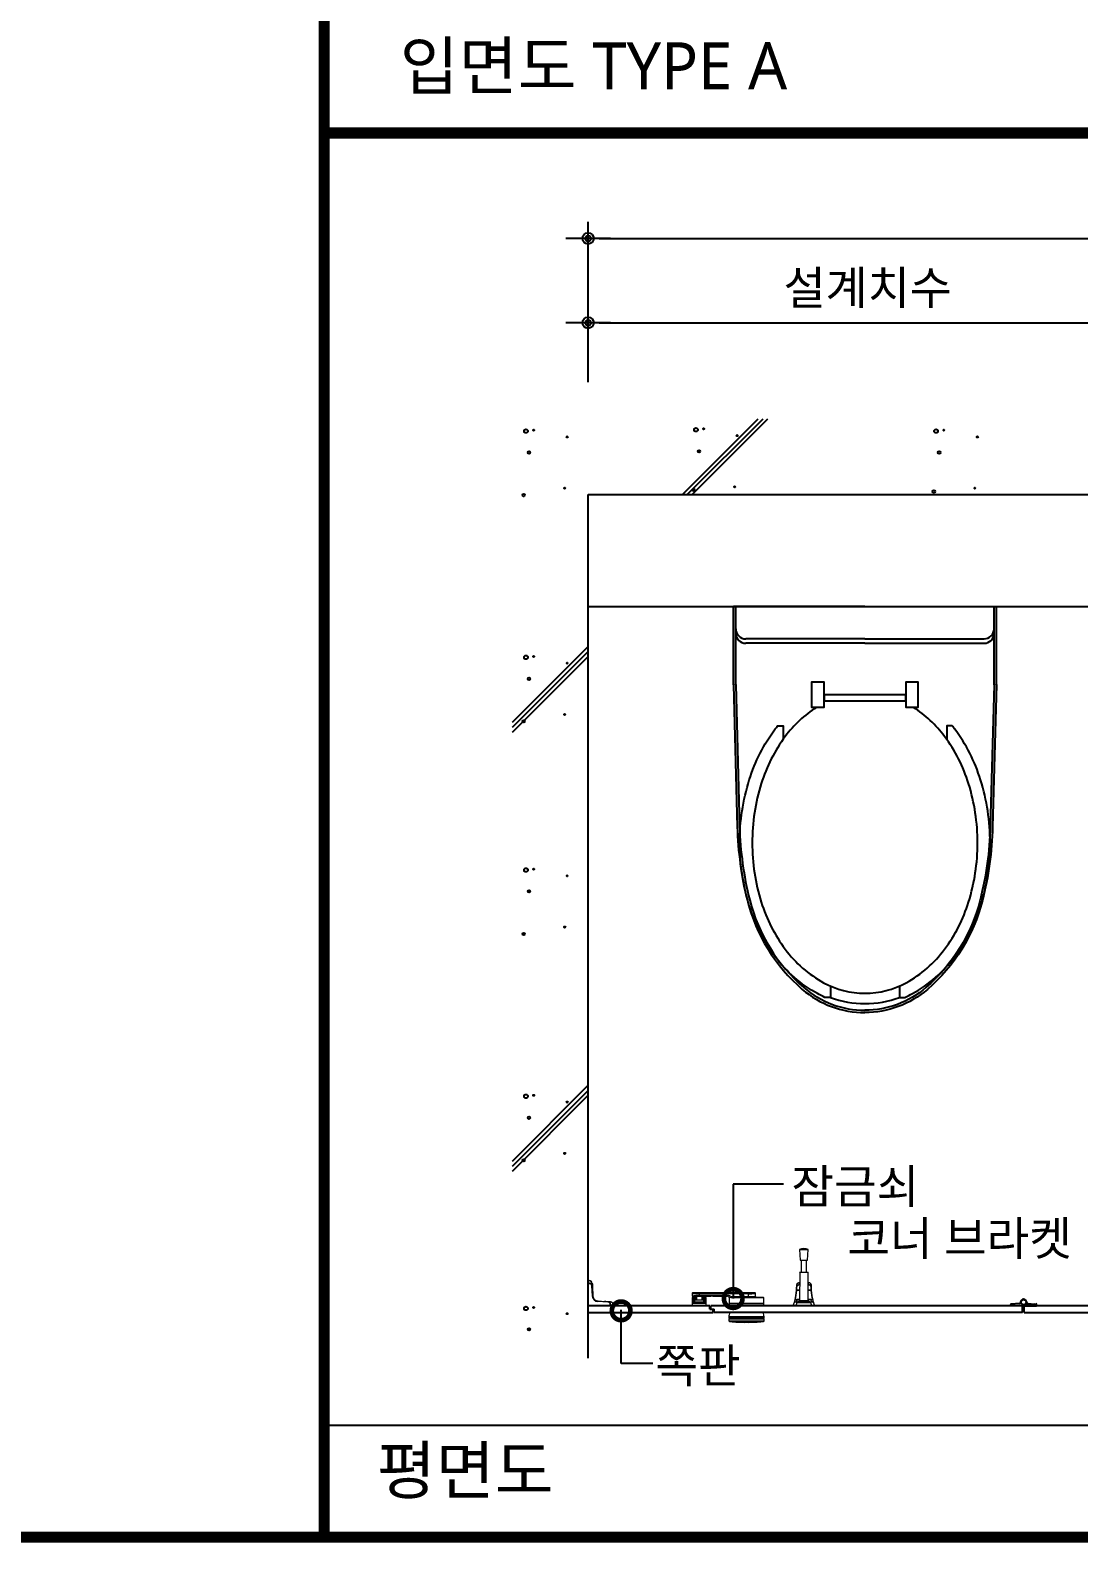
# Model space of a CAD drawing. Extents: x -256 to 8104, y -176 to 5714.
# Drawn here: x 2221 to 3159, y 2764 to 4116 of the extents above; entities that cross this region are included whole.
import ezdxf
from ezdxf.enums import TextEntityAlignment as Align

# ---------------------------------------------------------------- set-up
doc = ezdxf.new("R2010")
doc.units = 0
doc.header["$LTSCALE"] = 30
doc.layers.get('0').update_dxf_attribs({"linetype": 'CONTINUOUS'})
doc.layers.get('DEFPOINTS').update_dxf_attribs({"linetype": 'CONTINUOUS'})
for name, color, linetype in [('0_toilet', 6, 'CONTINUOUS'), ('DIM', 7, 'CONTINUOUS'), ('HAT', 8, 'CONTINUOUS'), ('TIT', 3, 'CONTINUOUS'), ('경첩', 4, 'CONTINUOUS'), ('문자', 3, 'CONTINUOUS'), ('부자재', 4, 'CONTINUOUS'), ('옷걸이', 4, 'CONTINUOUS'), ('잠금쇠(회전형)', 4, 'CONTINUOUS'), ('치수', 1, 'CONTINUOUS'), ('해치', 8, 'CONTINUOUS')]:
    doc.layers.add(name, color=color, linetype=linetype)
doc.styles.add('돋움', font='malgun.ttf')
doc.dimstyles.new('10', dxfattribs={"dimscale": 10, "dimtxt": 3, "dimasz": 1, "dimexe": 1.5, "dimexo": 2, "dimgap": 1, "dimtad": 1, "dimdec": 0, "dimlunit": 6, "dimtxsty": '돋움', "dimblk": 'DIMDOT', "dimcen": -1, "dimdle": 1.5, "dimclrt": 3, "dimazin": 3, "dimtfac": 1, "dimtdec": 0, "dimtix": 1, "dimtmove": 2, "dimatfit": 3, "dimldrblk": 'DIMDOT', "dimarcsym": 0})

# ---------------------------------------------------------------- blocks, each defined once
blk = doc.blocks.new('_DOTSMALL')
at = {"color": 0, "linetype": 'ByBlock', "const_width": 0.5}
blk.add_lwpolyline([(-0.0625, 0, 1), (0.0625, 0, 1)], format="xyb", close=True, dxfattribs=at)
blk = doc.blocks.new('A$C63EC304E')
at = {"layer": '치수', "color": 1, "xscale": 2.5, "yscale": 2.5, "zscale": 2.5, "rotation": 234.3098741996962}
blk.add_blockref('_DOTSMALL', (0.31, 0.31), dxfattribs=at)
blk = doc.blocks.new('A$C2BC9653E')
at = {"layer": '치수', "xscale": 0.3333333333333333, "yscale": 0.3333333333333333, "zscale": 0.3333333333333333}
blk.add_blockref('A$C63EC304E', (0, 0), dxfattribs=at)
blk = doc.blocks.new('A$C7FC71301')
at = {"layer": '치수', "rotation": 180}
blk.add_blockref('A$C2BC9653E', (0.208, 0.208), dxfattribs=at)
blk = doc.blocks.new('A$C4A20372B')
at = {"layer": '치수'}
blk.add_blockref('A$C7FC71301', (0, 0), dxfattribs=at)
blk = doc.blocks.new('A$C566469F5')
at = {"layer": '치수'}
blk.add_blockref('A$C4A20372B', (0, 0), dxfattribs=at)
blk = doc.blocks.new('A$C7E317CD4')
at = {"layer": '해치', "xscale": 2, "yscale": 2, "zscale": 2}
blk.add_blockref('A$C566469F5', (0, 0), dxfattribs=at)
blk = doc.blocks.new('A$C601D7F27')
at = {"layer": '치수'}
blk.add_blockref('A$C7E317CD4', (0, 0), dxfattribs=at)
blk = doc.blocks.new('A$C38802C08')
at = {"layer": '치수'}
blk.add_blockref('A$C601D7F27', (0, 0), dxfattribs=at)
blk = doc.blocks.new('DIMDOT')
at = {"linetype": 'Continuous'}
blk.add_line((-2, 0), (2, 0), dxfattribs=at)
for radius in [0.5, 0.25]:
    blk.add_circle((0, 0), radius, dxfattribs=at)
blk = doc.blocks.new('*D455')
at = {"layer": 'DEFPOINTS', "color": 0}
for p in [(172408.8, 4057.1), (170908.8, 3908.6), (172408.8, 3908.6)]:
    blk.add_point(p, dxfattribs=at)
at = {"layer": 'DIM', "color": 0, "lineweight": -2, "ltscale": 10}
for p, q in [((170908.8, 3928.6), (170908.8, 4072.1)), ((172408.8, 3928.6), (172408.8, 4072.1)), ((170918.8, 4057.1), (172398.8, 4057.1))]:
    blk.add_line(p, q, dxfattribs=at)
at = {"layer": 'DIM', "color": 0, "lineweight": -2, "xscale": 10, "yscale": 10, "zscale": 10, "rotation": 180}
blk.add_blockref('DIMDOT', (170908.8, 4057.1), dxfattribs=at)
at = {"layer": 'DIM', "color": 0, "lineweight": -2, "xscale": 10, "yscale": 10, "zscale": 10}
blk.add_blockref('DIMDOT', (172408.8, 4057.1), dxfattribs=at)
at = {"layer": 'DIM', "color": 3, "insert": (171658.8, 4086.7), "char_height": 30, "attachment_point": 5, "style": '돋움'}
blk.add_mtext('설계치수', dxfattribs=at)
blk = doc.blocks.new('*D457')
at = {"layer": 'DEFPOINTS', "color": 0}
for p in [(171408.8, 3981.7), (170908.8, 3908.6), (171408.8, 3908.6)]:
    blk.add_point(p, dxfattribs=at)
at = {"layer": 'DIM', "color": 0, "lineweight": -2, "ltscale": 10}
for p, q in [((170908.8, 3928.6), (170908.8, 3996.7)), ((171408.8, 3928.6), (171408.8, 3996.7)), ((170918.8, 3981.7), (171398.8, 3981.7))]:
    blk.add_line(p, q, dxfattribs=at)
at = {"layer": 'DIM', "color": 0, "lineweight": -2, "xscale": 10, "yscale": 10, "zscale": 10, "rotation": 180}
blk.add_blockref('DIMDOT', (170908.8, 3981.7), dxfattribs=at)
at = {"layer": 'DIM', "color": 0, "lineweight": -2, "xscale": 10, "yscale": 10, "zscale": 10}
blk.add_blockref('DIMDOT', (171408.8, 3981.7), dxfattribs=at)
at = {"layer": 'DIM', "color": 3, "insert": (171158.8, 4011.4), "char_height": 30, "attachment_point": 5, "style": '돋움'}
blk.add_mtext('설계치수', dxfattribs=at)
blk = doc.blocks.new('A$C10E41893')
at = {"layer": '부자재'}
for p, q in [((6.5, 0), (6.5, 196)), ((123.3, 196), (6.5, 196)), ((123.3, 192.5), (6.5, 192.5)), ((54.8, 0), (54.8, 177.5)), ((61.4, 0), (61.4, 177.5)), ((6.5, 0), (6.5, -196)), ((54.8, 0), (54.8, -177.5)), ((61.4, 0), (61.4, -177.5)), ((123.3, -192.5), (6.5, -192.5)), ((123.3, -196), (6.5, -196))]:
    blk.add_line(p, q, dxfattribs=at)
for points in [[(122.7, 196, -0.012538), (123.3, 196), (334.6, 190.3, -0.055395), (444.7, 175.1, -0.154276), (576.9, 93.3, -0.179504), (611.5, 0, -0.179504)], [(122.8, 192.5, -0.012538), (123.2, 192.5), (334.5, 186.8, -0.055395), (443.8, 171.7, -0.154276), (574.3, 91, -0.179504), (608, 0, -0.179504)], [(572, 51.4), (588.8, 51.4), (588.8, 59.6, 0.021185), (583.3, 70.7, 0.106084), (528.4, 133.7, 0.085733), (452.6, 172.4, 0.075373), (358.7, 186.6, 0.075373), (264.8, 172.4, 0.085733), (189, 133.7, 0.007337), (184.4, 130.1), (184.4, 122), (204.7, 122)], [(156.7, -72, 0.089162), (200.2, -118.7, 0.085733), (270.3, -154.5, 0.075373), (358.7, -167.9, 0.075373), (447.1, -154.5, 0.085733), (517.2, -118.7, 0.106084), (567, -61.6, 0.126931), (582.8, 0, 0.126931), (567, 61.6, 0.106084), (517.2, 118.7, 0.085733), (447.1, 154.5, 0.075373), (358.7, 167.9, 0.075373), (270.3, 154.5, 0.085733), (200.2, 118.7, 0.089162), (156.7, 72)], [(588.8, -51.4, 0.090214), (598.2, 0, 0.090214), (588.8, 51.4, 0.106084)], [(122.7, -196, 0.012538), (123.3, -196), (334.6, -190.3, 0.055395), (444.7, -175.1, 0.154276), (576.9, -93.3, 0.179504), (611.5, 0, 0.179504)], [(122.8, -192.5, 0.012538), (123.2, -192.5), (334.5, -186.8, 0.055395), (443.8, -171.7, 0.154276), (574.3, -91, 0.179504), (608, 0, 0.179504)], [(572, -51.4), (588.8, -51.4), (588.8, -59.6, -0.021185), (583.3, -70.7, -0.106084), (528.4, -133.7, -0.085733), (452.6, -172.4, -0.075373), (358.7, -186.6, -0.075373), (264.8, -172.4, -0.085733), (189, -133.7, -0.007337), (184.4, -130.1), (184.4, -122), (204.7, -122)]]:
    blk.add_lwpolyline(points, format="xyb", dxfattribs=at)
blk.add_lwpolyline([(138, -60.8), (119.3, -60.8), (119.3, -79.5), (156.7, -79.5), (156.7, -60.8), (138, -60.8), (147.3, -60.8), (147.3, 60.8), (138, 60.8), (156.7, 60.8), (156.7, 79.5), (119.3, 79.5), (119.3, 60.8), (138, 60.8), (138, -60.8), (119.3, -60.8)], dxfattribs=at)
for centre, start, end in [((39.8, 177.5), 0, 90), ((46.4, 177.5), 0, 90), ((39.8, -177.5), 270, 0), ((46.4, -177.5), 270, 0)]:
    blk.add_arc(centre, 15, start, end, dxfattribs=at)
blk = doc.blocks.new('DESIGN-17', base_point=(168188.6, 127.1))
for p, q in [((170908.8, 3056.4), (170908.8, 3828.2)), ((170908.8, 3828.2), (172408.8, 3828.2)), ((170908.8, 3728.2), (172408.8, 3728.2))]:
    blk.add_line(p, q)
at = {"color": 8}
blk.add_line((170672.7, 2996.3), (172635.3, 2996.3), dxfattribs=at)
at = {"color": 8, "const_width": 10}
for points in [[(170672.7, 2896.3), (170672.7, 5665.5)], [(170672.7, 4151.3), (174020.5, 4151.3)], [(168236, 2896.3), (174020.5, 2896.3)]]:
    blk.add_lwpolyline(points, dxfattribs=at)
at = {"layer": '0_toilet'}
for p, q in [((171017.7, 3103.2), (170908.8, 3103.2)), ((170908.8, 3097.2), (171020.7, 3097.2)), ((171017.7, 3100.2), (171017.7, 3103.2)), ((171017.7, 3100.2), (171021.4, 3100.2)), ((171297.3, 3103.2), (171018.4, 3103.2)), ((171018.4, 3100.2), (171018.4, 3103.2)), ((171020.7, 3097.2), (171020.7, 3100.2)), ((171021.4, 3097.2), (171021.4, 3100.2)), ((171297.3, 3097.2), (171021.4, 3097.2)), ((171297.3, 3097.2), (171297.3, 3103.2)), ((171522.7, 3103.2), (171298.8, 3103.2)), ((171298.8, 3097.2), (171298.8, 3103.2)), ((171298.8, 3097.2), (171525.7, 3097.2))]:
    blk.add_line(p, q, dxfattribs=at)
at = {"layer": '경첩', "color": 4, "linetype": 'Continuous', "lineweight": 15}
for p, q in [((170908.8, 3125.7), (170909.9, 3125.7)), ((170908.8, 3125.4), (170908.8, 3125.7)), ((170908.8, 3123.3), (170908.8, 3125.4)), ((170909.9, 3125.4), (170908.8, 3125.4)), ((170910.1, 3123.3), (170908.8, 3123.3)), ((170908.8, 3123.2), (170910.1, 3123.2)), ((170908.8, 3122.9), (170908.8, 3123.2)), ((170910.1, 3122.9), (170908.8, 3122.9)), ((170908.8, 3122.9), (170908.8, 3104.7)), ((170909.9, 3125.4), (170909.9, 3125.7)), ((170910.1, 3123.2), (170910.1, 3123.3)), ((170910.1, 3123.2), (170910.1, 3122.9)), ((170912.1, 3122), (170912, 3123.4)), ((170912.3, 3123.4), (170912.4, 3120.9)), ((170912.5, 3122.9), (170912.3, 3122.8)), ((170912.6, 3111.9), (170912.2, 3120.9)), ((170912.6, 3122.3), (170912.4, 3122.1)), ((170912.4, 3120.9), (170912.8, 3111.9)), ((170912.7, 3119.6), (170912.5, 3119.4)), ((170912.7, 3118.9), (170912.5, 3118.7)), ((170912.8, 3118.6), (170912.5, 3118.4)), ((170912.6, 3122.3), (170912.7, 3119.6)), ((170912.8, 3117.9), (170912.6, 3117.7)), ((170912.8, 3117.6), (170912.6, 3117.4)), ((170912.9, 3114.7), (170912.7, 3114.5)), ((170912.9, 3114.7), (170912.7, 3114.5)), ((170913, 3114.3), (170912.7, 3114.1)), ((170913, 3114.1), (170912.7, 3113.8)), ((170912.8, 3118.6), (170912.8, 3117.9)), ((170912.8, 3117.6), (170912.9, 3114.7)), ((170913, 3113.1), (170912.8, 3112.9)), ((170913, 3113), (170912.8, 3112.8)), ((170913, 3112.7), (170912.8, 3112.5)), ((170913, 3112.6), (170912.8, 3112.4)), ((170912.9, 3114.7), (170913, 3114.3)), ((170913.1, 3111.7), (170912.9, 3111.5)), ((170913.1, 3111.5), (170912.9, 3111.2)), ((170913, 3114.1), (170913, 3113.1)), ((170913, 3113.1), (170913, 3113)), ((170913, 3113), (170913, 3112.7)), ((170913, 3112.7), (170913, 3112.6)), ((170913, 3112.6), (170913.1, 3112)), ((170913, 3110.9), (170913.2, 3111.1)), ((170913.2, 3111.1), (170913, 3110.9)), ((170913.4, 3110.6), (170913.2, 3110.4)), ((170913.5, 3110.2), (170913.3, 3110)), ((170913.6, 3109.9), (170913.5, 3109.7)), ((170913.9, 3109.5), (170913.7, 3109.3)), ((170914.1, 3109.3), (170913.9, 3109.1)), ((170910.3, 3103.2), (170928.6, 3103.2)), ((170915.1, 3108.3), (170915, 3108.1)), ((170915.4, 3108.1), (170915.2, 3107.9)), ((170915.8, 3107.9), (170915.6, 3107.7)), ((170916.1, 3107.8), (170915.9, 3107.6)), ((170916.6, 3107.6), (170916.4, 3107.4)), ((170917.8, 3107.4), (170917.6, 3107.2)), ((170917.6, 3107.4), (170917.8, 3107.4)), ((170917.6, 3107.2), (170926.6, 3106.8)), ((170926.5, 3106.5), (170917.6, 3106.9)), ((170917.8, 3107.4), (170919.2, 3107.4)), ((170919.2, 3107.4), (170919, 3107.1)), ((170919.9, 3107.3), (170919.6, 3107.1)), ((170920.2, 3107.3), (170920, 3107.1)), ((170920.9, 3107.3), (170920.6, 3107)), ((170920.9, 3107.3), (170923.6, 3107.1)), ((170923.6, 3107.1), (170923.3, 3106.9)), ((170924.3, 3107.1), (170924, 3106.9)), ((170924.6, 3107.1), (170924.4, 3106.9)), ((170925.3, 3107.1), (170925, 3106.8)), ((170925.3, 3107.1), (170928.5, 3106.9)), ((170926.6, 3106.8), (170929.1, 3106.6)), ((170929, 3106.4), (170927.6, 3106.5)), ((170928.6, 3106.8), (170928.4, 3106.7)), ((170928.6, 3106.8), (170928.5, 3106.9)), ((170928.6, 3103.2), (170928.6, 3104.4)), ((170928.8, 3104.4), (170928.6, 3104.4)), ((170928.8, 3103.2), (170928.6, 3103.2)), ((170928.9, 3104.4), (170928.8, 3104.4)), ((170928.8, 3104.4), (170928.8, 3103.2)), ((170928.9, 3103.2), (170928.9, 3104.4)), ((170931.1, 3103.2), (170928.9, 3103.2)), ((170931.1, 3103.2), (170931.1, 3104.3)), ((170931.1, 3104.3), (170931.3, 3104.3)), ((170931.3, 3103.2), (170931.1, 3103.2)), ((170931.3, 3104.3), (170931.3, 3103.2))]:
    blk.add_line(p, q, dxfattribs=at)
at = {"layer": '경첩', "color": 4, "linetype": 'Continuous', "lineweight": 15, "flags": 128}
for points in [[(170912, 3123.4), (170912.1, 3123.4), (170912.1, 3123.4), (170912.2, 3123.4), (170912.2, 3123.4), (170912.2, 3123.4), (170912.3, 3123.4), (170912.3, 3123.4), (170912.3, 3123.4)], [(170912.6, 3122.8), (170912.5, 3122.9), (170912.5, 3122.9), (170912.5, 3122.9), (170912.5, 3122.9), (170912.5, 3122.9), (170912.5, 3122.9), (170912.5, 3122.9), (170912.5, 3122.9)], [(170912.6, 3122.8), (170912.6, 3122.7), (170912.6, 3122.6), (170912.6, 3122.5), (170912.6, 3122.3)], [(170912.4, 3120.9), (170912.4, 3120.9), (170912.4, 3120.9), (170912.4, 3120.9), (170912.3, 3120.9), (170912.3, 3120.9), (170912.3, 3120.9), (170912.2, 3120.9), (170912.2, 3120.9)], [(170912.8, 3111.9), (170912.8, 3111.9), (170912.8, 3111.9), (170912.8, 3111.9), (170912.8, 3111.9), (170912.7, 3111.9), (170912.7, 3111.9), (170912.6, 3111.9), (170912.6, 3111.9)], [(170912.7, 3119.6), (170912.7, 3119.5), (170912.7, 3119.4), (170912.7, 3119.2), (170912.7, 3119.1), (170912.7, 3119.1), (170912.7, 3119), (170912.7, 3119), (170912.7, 3118.9)], [(170912.9, 3114.7), (170912.9, 3114.7), (170912.9, 3114.7)], [(170913, 3114.3), (170913, 3114.2), (170913, 3114.1), (170913, 3114.1)], [(170913.1, 3111.7), (170913.1, 3111.5), (170913.1, 3111.5)], [(170913.2, 3111.1), (170913.2, 3111.1), (170913.2, 3111.1)], [(170917.6, 3107.2), (170917.6, 3107.2), (170917.6, 3107.2), (170917.6, 3107.1), (170917.6, 3107.1), (170917.6, 3107.1), (170917.6, 3107), (170917.6, 3107), (170917.6, 3106.9)], [(170919.2, 3107.4), (170919.3, 3107.3), (170919.4, 3107.3), (170919.6, 3107.3), (170919.7, 3107.3), (170919.8, 3107.3), (170919.8, 3107.3), (170919.9, 3107.3), (170919.9, 3107.3)], [(170920.2, 3107.3), (170920.2, 3107.3), (170920.3, 3107.3), (170920.3, 3107.3), (170920.4, 3107.3), (170920.5, 3107.3), (170920.6, 3107.3), (170920.7, 3107.3), (170920.9, 3107.3)], [(170923.6, 3107.1), (170923.7, 3107.1), (170923.8, 3107.1), (170923.9, 3107.1), (170924, 3107.1), (170924.1, 3107.1), (170924.2, 3107.1), (170924.2, 3107.1), (170924.2, 3107.1), (170924.3, 3107.1)], [(170924.6, 3107.1), (170924.6, 3107.1), (170924.6, 3107.1), (170924.7, 3107.1), (170924.8, 3107.1), (170924.9, 3107.1), (170925, 3107.1), (170925.1, 3107.1), (170925.3, 3107.1)], [(170926.6, 3106.8), (170926.6, 3106.8), (170926.6, 3106.7), (170926.6, 3106.7), (170926.6, 3106.7), (170926.6, 3106.6), (170926.6, 3106.6), (170926.6, 3106.6), (170926.5, 3106.5)], [(170929, 3106.4), (170929.1, 3106.4), (170929.1, 3106.5), (170929.1, 3106.5), (170929.1, 3106.6), (170929.1, 3106.6), (170929.1, 3106.6), (170929.1, 3106.6), (170929.1, 3106.6)]]:
    blk.add_lwpolyline(points, dxfattribs=at)
at = {"layer": '경첩', "color": 4, "linetype": 'Continuous', "lineweight": 15}
for centre, radius, start, end in [((170909.9, 3123.3), 2.35, 2.6983, 90), ((170909.9, 3123.3), 2.1, 2.6983, 90), ((170910.1, 3120.8), 2.35, 2.6983, 90), ((170910.1, 3120.8), 2.1, 2.6983, 90), ((170917.8, 3112.2), 5.25, 182.6983, 267.3017), ((170917.8, 3112.2), 5, 182.6983, 267.3017), ((170917.8, 3112.2), 4.75, 182.6983, 185.9088), ((170917.8, 3112.2), 4.75, 188.6056, 193.1623), ((170917.8, 3112.2), 4.75, 193.2431, 199.766), ((170917.8, 3112.2), 4.75, 199.766, 204.9948), ((170917.8, 3112.2), 4.75, 208.1736, 214.3849), ((170917.8, 3112.2), 4.75, 214.3855, 217.4388), ((170917.8, 3112.2), 4.75, 217.4392, 235.6151), ((170910.3, 3104.7), 1.5, 180, 270), ((170917.8, 3112.2), 4.75, 235.6142, 238.7009), ((170917.8, 3112.2), 4.75, 238.7002, 245.0052), ((170917.8, 3112.2), 4.75, 248.2494, 255.0002), ((170917.8, 3112.2), 4.75, 255, 267.3017), ((170926.5, 3104.4), 2.1, 0, 87.3017), ((170926.5, 3104.4), 2.35, 0, 87.3017), ((170929, 3104.3), 2.1, 0, 87.3017), ((170929, 3104.3), 2.35, 0, 87.3017)]:
    blk.add_arc(centre, radius, start, end, dxfattribs=at)
at = {"layer": '부자재'}
for p, q in [((171286.6, 3104.1), (171286.6, 3103.2)), ((171297.3, 3103.2), (171286.6, 3103.2)), ((171294.4, 3105.2), (171287.2, 3104.7)), ((171287.9, 3104.2), (171287.9, 3103.2)), ((171298.1, 3103.7), (171298.1, 3102.9)), ((171298.3, 3102.9), (171298.1, 3102.9)), ((171298.3, 3103.7), (171298.3, 3102.9)), ((171298.8, 3103.2), (171309.8, 3103.2)), ((171298.8, 3103.2), (171298.8, 3103.2)), ((171301.1, 3105.3), (171309.2, 3104.7)), ((171308.5, 3104.2), (171308.5, 3103.2)), ((171309.8, 3104.1), (171309.8, 3103.2))]:
    blk.add_line(p, q, dxfattribs=at)
at = {"layer": '부자재', "color": 1}
blk.add_circle((171298.2, 3106.4), 2.34, dxfattribs=at)
at = {"layer": '부자재'}
for centre, radius, start, end in [((171287.3, 3104.1), 0.7, 101.7765, 181.6712), ((171288.7, 3104), 0.884, 113.4077, 164.5497), ((171294.3, 3106.5), 1.29, 272.9231, 352.4724), ((171298.2, 3106.4), 2.62, 270, 180), ((171298.6, 3102.1), 1.65, 102.5267, 141.5475), ((171297.8, 3102.1), 1.65, 43.1003, 77.4733), ((171298.3, 3106), 2.86, 280.084, 345.9792), ((171302.1, 3106.5), 1.29, 187.5276, 267.0769), ((171307.7, 3104), 0.884, 15.4503, 67.3004), ((171309.1, 3104.1), 0.7, 358.3288, 78.2235)]:
    blk.add_arc(centre, radius, start, end, dxfattribs=at)
at = {"layer": '옷걸이', "lineweight": 15}
for p, q in [((171097.7, 3153.5), (171098.5, 3144)), ((171097.7, 3153.5), (171105.7, 3153.5)), ((171105, 3144), (171105.7, 3153.5)), ((171098.5, 3144), (171105, 3144)), ((171099.2, 3144), (171099.2, 3133.2)), ((171104.2, 3133.2), (171104.2, 3144)), ((171098, 3132.9), (171097.7, 3107.7)), ((171097.9, 3123.8), (171097.8, 3123.8)), ((171097.8, 3123.8), (171097.8, 3123.7)), ((171097.9, 3123.7), (171097.8, 3123.7)), ((171105.5, 3132.9), (171098, 3132.9)), ((171098.2, 3133.2), (171101.7, 3133.2)), ((171101.7, 3133.2), (171105.2, 3133.2)), ((171105.7, 3107.7), (171105.5, 3132.9)), ((171105.6, 3123.8), (171105.5, 3123.8)), ((171105.6, 3123.7), (171105.5, 3123.7)), ((171105.6, 3123.8), (171105.6, 3123.7)), ((171095.4, 3117.5), (171097.8, 3117.5)), ((171097.8, 3116.7), (171095.4, 3116.7)), ((171097.8, 3122.2), (171097.8, 3121.8)), ((171097.8, 3122.2), (171097.9, 3122.2)), ((171097.9, 3121.8), (171097.8, 3121.8)), ((171105.6, 3122.2), (171105.6, 3121.8)), ((171105.6, 3122.2), (171105.6, 3122.2)), ((171105.6, 3121.8), (171105.6, 3121.8)), ((171105.6, 3117.5), (171108, 3117.5)), ((171108, 3116.7), (171105.6, 3116.7)), ((171092.2, 3103.2), (171093.1, 3105.7)), ((171094.6, 3103.2), (171092.2, 3103.2)), ((171093.1, 3105.7), (171093.1, 3105.7)), ((171093.1, 3105.7), (171093.1, 3105.7)), ((171094, 3106.5), (171093.9, 3106.5)), ((171095.5, 3108.6), (171094, 3108.6)), ((171095.5, 3108.5), (171094, 3108.5)), ((171094, 3106.4), (171094, 3106.4)), ((171109.4, 3106.4), (171094, 3106.4)), ((171095.4, 3105.7), (171094.6, 3103.2)), ((171108.8, 3103.2), (171094.6, 3103.2)), ((171095.4, 3108), (171095.5, 3108.6)), ((171095.4, 3105.7), (171095.4, 3106.4)), ((171095.4, 3106.4), (171108, 3106.4)), ((171108, 3105.7), (171095.4, 3105.7)), ((171106.5, 3107.7), (171096.9, 3107.7)), ((171109.4, 3108.6), (171108, 3108.6)), ((171108, 3108.6), (171108, 3108)), ((171109.4, 3108.5), (171108, 3108.5)), ((171108, 3105.7), (171108, 3106.4)), ((171108.8, 3103.2), (171108, 3105.7)), ((171111.2, 3103.2), (171108.8, 3103.2)), ((171109.5, 3106.5), (171109.4, 3106.5)), ((171109.5, 3106.5), (171109.4, 3106.5)), ((171109.4, 3106.4), (171109.4, 3106.4)), ((171110.4, 3105.7), (171111.2, 3103.2)), ((171110.4, 3105.7), (171110.4, 3105.7)), ((171110.4, 3105.7), (171110.4, 3105.7))]:
    blk.add_line(p, q, dxfattribs=at)
at = {"layer": '옷걸이', "lineweight": 15, "flags": 128}
for points in [[(171097.8, 3123.8), (171097.7, 3123.8), (171097.4, 3123.8), (171097.1, 3123.7), (171096.8, 3123.6), (171096.5, 3123.5), (171096.2, 3123.4), (171095.9, 3123.2), (171095.7, 3123.1), (171095.5, 3122.9), (171095.4, 3122.6), (171095.3, 3122.4), (171095.3, 3122.2), (171095.3, 3122.1)], [(171097.8, 3123.7), (171097.4, 3123.7), (171097, 3123.6), (171096.6, 3123.5), (171096.2, 3123.3), (171095.9, 3123.2), (171095.7, 3122.9), (171095.5, 3122.7), (171095.3, 3122.4), (171095.3, 3122.1), (171095.3, 3122.1)], [(171108.1, 3122.1), (171108.1, 3122.1), (171108.1, 3122.3), (171108.1, 3122.5), (171107.9, 3122.7), (171107.8, 3122.9), (171107.6, 3123.1), (171107.4, 3123.3), (171107.1, 3123.5), (171106.9, 3123.6), (171106.5, 3123.7), (171106.2, 3123.7), (171105.9, 3123.8), (171105.6, 3123.8)], [(171108.1, 3122.1), (171108.1, 3122.3), (171108, 3122.6), (171107.8, 3122.8), (171107.6, 3123.1), (171107.3, 3123.3), (171107, 3123.4), (171106.6, 3123.6), (171106.2, 3123.7), (171105.7, 3123.7), (171105.6, 3123.7)], [(171095.1, 3116.7), (171095.1, 3116.7), (171095.1, 3116.7), (171095.2, 3116.7), (171095.2, 3116.7), (171095.2, 3116.7), (171095.3, 3116.7), (171095.3, 3116.7), (171095.4, 3116.7)], [(171095.3, 3120.6), (171095.3, 3120.8), (171095.4, 3121.1), (171095.6, 3121.3), (171095.8, 3121.6), (171096.1, 3121.8), (171096.5, 3121.9), (171096.9, 3122), (171097.3, 3122.1), (171097.8, 3122.2)], [(171097.8, 3121.8), (171097.3, 3121.8), (171096.9, 3121.7), (171096.6, 3121.6), (171096.3, 3121.4), (171096, 3121.3), (171095.8, 3121.1), (171095.7, 3120.8), (171095.6, 3120.6), (171095.5, 3120.4)], [(171105.6, 3122.2), (171106, 3122.1), (171106.5, 3122.1), (171106.8, 3122), (171107.2, 3121.8), (171107.5, 3121.6), (171107.7, 3121.4), (171107.9, 3121.2), (171108.1, 3120.9), (171108.1, 3120.6)], [(171107.9, 3120.4), (171107.8, 3120.7), (171107.7, 3120.9), (171107.5, 3121.1), (171107.3, 3121.3), (171107, 3121.5), (171106.7, 3121.6), (171106.4, 3121.7), (171106, 3121.8), (171105.6, 3121.8)], [(171108.3, 3116.7), (171108.3, 3116.7), (171108.3, 3116.7), (171108.3, 3116.7), (171108.2, 3116.7), (171108.2, 3116.7), (171108.1, 3116.7), (171108.1, 3116.7), (171108, 3116.7)], [(171093.8, 3108.4), (171093.8, 3108.4), (171093.8, 3108.4)], [(171094, 3106.5), (171093.9, 3106.5), (171093.9, 3106.5)], [(171094, 3108.5), (171094, 3108.6), (171094, 3108.5)], [(171094, 3106.5), (171094, 3106.4), (171094, 3106.4)], [(171094, 3106.5), (171094, 3106.5), (171094, 3106.5)], [(171096.2, 3106.4), (171095.8, 3106.5), (171095.6, 3106.5), (171095.5, 3106.5), (171095.6, 3106.6), (171095.9, 3106.6), (171096, 3106.6)], [(171097.8, 3108.9), (171097.1, 3108.9), (171095.9, 3108.9)], [(171107.5, 3108.9), (171106, 3108.9), (171105.7, 3108.9)], [(171107.5, 3106.6), (171107.7, 3106.6), (171107.9, 3106.5), (171107.9, 3106.5), (171107.8, 3106.5), (171107.4, 3106.5), (171107, 3106.4)], [(171109.4, 3106.4), (171109.4, 3106.4), (171109.4, 3106.5)], [(171109.4, 3106.5), (171109.4, 3106.5), (171109.4, 3106.5)]]:
    blk.add_lwpolyline(points, dxfattribs=at)
at = {"layer": '옷걸이', "lineweight": 15}
for centre, radius, start, end in [((171101.7, 3143.2), 11, 68.7607, 111.2393), ((171042.5, 3122.5), 55.3, 359.6189, 1.2073), ((171098.2, 3132.9), 0.25, 90, 179.5), ((171105.2, 3132.9), 0.25, 0.5, 90), ((171160.9, 3122.5), 55.3, 178.7927, 180.3811), ((171042.5, 3120.9), 52.8, 346.2317, 355.4136), ((171042.5, 3120.9), 53, 346.5097, 355.4136), ((171042.5, 3120.9), 52.8, 355.4136, 356.451), ((171042.5, 3120.9), 52.8, 356.4511, 359.6096), ((171095.4, 3117.7), 0.23, 185.4574, 275.1888), ((171042.5, 3120.9), 52.8, 359.6096, 1.2369), ((171095.5, 3120.6), 0.227, 188.2087, 276.392), ((171042.5, 3120.7), 53, 356.4511, 359.6096), ((171061.5, 3120.1), 34.1, 354.2736, 355.5668), ((171107.9, 3120.6), 0.227, 263.608, 351.7913), ((171160.9, 3120.7), 53, 180.3904, 183.5489), ((171108, 3117.7), 0.23, 264.8112, 354.5426), ((171142, 3120.1), 34.1, 184.4333, 185.7264), ((171160.9, 3120.9), 53, 184.5864, 193.4903), ((171160.9, 3120.9), 52.8, 178.7631, 180.3904), ((171160.9, 3120.9), 52.8, 180.3904, 183.5489), ((171160.9, 3120.9), 52.8, 183.5489, 184.5865), ((171160.9, 3120.9), 52.8, 184.5864, 193.7683), ((171043.8, 3120.6), 51.5, 343.2376, 346.2577), ((171094.2, 3105.3), 1.17, 101.397, 160.6752), ((171094, 3105.4), 1, 89.9937, 161.8081), ((171044.2, 3120.8), 51.3, 343.5226, 346.2377), ((171094, 3108.3), 0.25, 90.2728, 166.2395), ((171094, 3108.3), 0.247, 89.2585, 165.9158), ((171093.5, 3108.7), 2.24, 284.8265, 3.5932), ((171093.6, 3108.3), 1.81, 282.0607, 352.5143), ((171095.8, 3108.5), 0.376, 79.9393, 150.5456), ((171095.7, 3108.6), 0.248, 89.5881, 179.723), ((171095.9, 3108.6), 0.307, 84.7786, 118.9817), ((171095.5, 3108), 1.43, 284.1057, 346.9245), ((171101.8, 3507.5), 401.1, 269.1968, 270.7316), ((171107.9, 3108), 1.44, 193.1186, 255.9655), ((171107.6, 3108.5), 0.4, 32.0092, 97.8083), ((171107.6, 3108.6), 0.271, 58.6344, 97.6053), ((171110, 3108.7), 2.24, 176.3909, 255.1894), ((171107.7, 3108.6), 0.248, 0.277, 90.4119), ((171109.8, 3108.3), 1.8, 186.7864, 258.2605), ((171109.4, 3108.3), 0.25, 13.7617, 89.4531), ((171109.4, 3108.3), 0.247, 14.0842, 90.7415), ((171159.1, 3120.7), 51.2, 193.7584, 196.469), ((171109.4, 3105.4), 1, 18.1919, 90.0063), ((171109.3, 3105.3), 1.16, 19.2937, 79.3942), ((171159.9, 3120.6), 51.7, 193.7493, 196.7564)]:
    blk.add_arc(centre, radius, start, end, dxfattribs=at)
at = {"layer": '잠금쇠(회전형)', "linetype": 'Continuous', "lineweight": 15}
for p, q in [((171001.9, 3114.3), (171001.9, 3111.8)), ((171001.9, 3111.8), (171005.2, 3111.8)), ((171001.9, 3110.2), (171001.9, 3103.2)), ((171002.3, 3110.2), (171001.9, 3110.2)), ((171002.3, 3105.2), (171002.3, 3110.2)), ((171002.3, 3110.2), (171002.8, 3110.2)), ((171004.3, 3114.8), (171002.4, 3114.8)), ((171002.4, 3110.7), (171002.8, 3110.7)), ((171002.8, 3110.2), (171002.8, 3110.7)), ((171002.8, 3110.7), (171004.7, 3110.7)), ((171002.8, 3110.2), (171002.8, 3105.6)), ((171004.7, 3110.2), (171002.8, 3110.2)), ((171002.9, 3109.7), (171004.7, 3109.7)), ((171002.9, 3105.6), (171002.9, 3109.7)), ((171003.4, 3109.2), (171002.9, 3109.7)), ((171004.7, 3110.2), (171004.7, 3110.7)), ((171004.7, 3110.7), (171005.7, 3110.7)), ((171004.7, 3109.7), (171004.7, 3110.2)), ((171005.2, 3110.2), (171004.7, 3110.2)), ((171004.7, 3109.7), (171004.7, 3109.2)), ((171004.7, 3109.7), (171005.2, 3109.7)), ((171005.2, 3111.8), (171005.2, 3111.8)), ((171005.2, 3110.2), (171005.2, 3109.7)), ((171005.7, 3110.2), (171005.2, 3110.2)), ((171005.2, 3109.7), (171005.7, 3109.7)), ((171005.7, 3111.3), (171005.7, 3108.4)), ((171030.7, 3114.6), (171008.2, 3114.6)), ((171030.7, 3114.6), (171008.2, 3114.6)), ((171008.2, 3114.6), (171008.2, 3114.6)), ((171008.2, 3114.3), (171052.2, 3114.3)), ((171008.2, 3113.8), (171008.2, 3114.3)), ((171008.2, 3113.8), (171008.2, 3112.3)), ((171052.2, 3113.8), (171008.2, 3113.8)), ((171034.6, 3112.3), (171008.2, 3112.3)), ((171010.7, 3108.4), (171010.7, 3111.3)), ((171010.7, 3110.7), (171011.7, 3110.7)), ((171011.2, 3110.2), (171010.7, 3110.2)), ((171010.7, 3109.7), (171011.2, 3109.7)), ((171011.2, 3111.8), (171018.4, 3111.8)), ((171011.7, 3110.2), (171011.2, 3110.2)), ((171011.2, 3109.7), (171011.2, 3110.2)), ((171011.2, 3109.7), (171011.7, 3109.7)), ((171011.7, 3110.7), (171011.7, 3110.2)), ((171011.7, 3110.7), (171013.6, 3110.7)), ((171013.6, 3110.2), (171011.7, 3110.2)), ((171011.7, 3110.2), (171011.7, 3109.7)), ((171011.7, 3109.7), (171013.4, 3109.7)), ((171011.7, 3109.7), (171011.7, 3109.2)), ((171013.4, 3109.7), (171012.9, 3109.2)), ((171013.4, 3109.7), (171013.4, 3105.6)), ((171013.6, 3110.7), (171013.6, 3110.2)), ((171013.6, 3110.7), (171013.9, 3110.7)), ((171013.6, 3105.6), (171013.6, 3110.2)), ((171013.6, 3110.2), (171014, 3110.2)), ((171014, 3110.2), (171014, 3105.2)), ((171014.4, 3110.2), (171014, 3110.2)), ((171014.4, 3103.2), (171014.4, 3110.2)), ((171020.4, 3111.8), (171033.4, 3111.8)), ((171030.7, 3114.6), (171030.7, 3114.6)), ((171033.4, 3111.8), (171033.4, 3111.8)), ((171057.9, 3114.8), (171034.6, 3114.8)), ((171034.9, 3110.2), (171034.9, 3105.3)), ((171036.3, 3110.8), (171036.2, 3110.9)), ((171065.9, 3110.3), (171036.4, 3110.3)), ((171037, 3110.8), (171037, 3111.3)), ((171037, 3111.3), (171052.2, 3111.3)), ((171037, 3110.8), (171065.4, 3110.8)), ((171052.2, 3114.3), (171052.2, 3113.8)), ((171052.2, 3111.3), (171052.2, 3113.8)), ((171052.2, 3110.8), (171052.2, 3111.3)), ((171052.2, 3111.3), (171058.4, 3111.3)), ((171058.4, 3111.3), (171058.4, 3114.3)), ((171065.9, 3105.3), (171065.9, 3110.3)), ((171001.9, 3103.2), (171014.4, 3103.2)), ((171014, 3105.2), (171002.3, 3105.2)), ((171002.8, 3105.6), (171002.9, 3105.6)), ((171002.9, 3105.6), (171003, 3105.7)), ((171003, 3105.7), (171013.3, 3105.7)), ((171003.4, 3109.2), (171003.4, 3105.7)), ((171004.7, 3109.2), (171003.4, 3109.2)), ((171003.9, 3108.2), (171003.9, 3106.7)), ((171011.1, 3108.2), (171003.9, 3108.2)), ((171003.9, 3106.7), (171011.1, 3106.7)), ((171004.2, 3108.4), (171010.9, 3108.4)), ((171010.9, 3106.4), (171004.2, 3106.4)), ((171005.7, 3109.2), (171004.7, 3109.2)), ((171011.7, 3109.2), (171010.7, 3109.2)), ((171010.9, 3108.4), (171012.2, 3108.4)), ((171012.2, 3106.4), (171010.9, 3106.4)), ((171012.4, 3108.2), (171011.1, 3108.2)), ((171011.1, 3106.7), (171012.4, 3106.7)), ((171012.9, 3109.2), (171011.7, 3109.2)), ((171012.4, 3106.7), (171012.4, 3108.2)), ((171012.9, 3105.7), (171012.9, 3109.2)), ((171013.3, 3105.7), (171013.4, 3105.6)), ((171013.4, 3105.6), (171013.6, 3105.6)), ((171065.9, 3105.3), (171034.9, 3105.3)), ((171034.9, 3105.2), (171034.9, 3103.4)), ((171034.9, 3105.2), (171065.9, 3105.2)), ((171034.9, 3103.4), (171065.9, 3103.4)), ((171065.7, 3103.2), (171035.2, 3103.2)), ((171065.5, 3097.1), (171035.4, 3097.1)), ((171035.5, 3097.2), (171050.4, 3097.2)), ((171042.7, 3105.3), (171042.7, 3105.2)), ((171050.4, 3097.2), (171065.3, 3097.2)), ((171058.2, 3105.2), (171058.2, 3105.3)), ((171062.8, 3105.2), (171062.8, 3105.3)), ((171064.9, 3105.2), (171064.9, 3105.3)), ((171064.9, 3105.2), (171064.9, 3105.3)), ((171065.9, 3103.4), (171065.9, 3105.2)), ((171034.7, 3093.2), (171034.7, 3092.2)), ((171066.2, 3093.2), (171034.7, 3093.2)), ((171066.2, 3092.2), (171034.7, 3092.2)), ((171034.7, 3091.2), (171034.7, 3089.6)), ((171066.2, 3091.2), (171034.7, 3091.2)), ((171034.7, 3089.6), (171050.4, 3089.6)), ((171050.4, 3089.1), (171035.1, 3089.1)), ((171065.7, 3091.7), (171035.2, 3091.7)), ((171065.7, 3091.7), (171035.2, 3091.7)), ((171038.3, 3088.8), (171062.6, 3088.8)), ((171038.3, 3088.8), (171050.4, 3088.8)), ((171062.3, 3088.8), (171038.6, 3088.8)), ((171044.8, 3088.7), (171056, 3088.7)), ((171044.8, 3088.7), (171044.8, 3088.7)), ((171047.7, 3088.6), (171047.7, 3088.7)), ((171048.2, 3088.4), (171052.6, 3088.4)), ((171048.3, 3088.4), (171052.6, 3088.4)), ((171048.6, 3088.7), (171048.6, 3088.5)), ((171048.6, 3088.5), (171052.2, 3088.5)), ((171052.2, 3088.4), (171048.7, 3088.4)), ((171050.4, 3089.6), (171066.2, 3089.6)), ((171065.7, 3089.1), (171050.4, 3089.1)), ((171050.4, 3088.8), (171062.6, 3088.8)), ((171052.2, 3088.5), (171052.2, 3088.7)), ((171053.1, 3088.7), (171053.1, 3088.6)), ((171056, 3088.7), (171056.2, 3088.7)), ((171066.2, 3092.2), (171066.2, 3093.2)), ((171066.2, 3089.6), (171066.2, 3091.2))]:
    blk.add_line(p, q, dxfattribs=at)
at = {"layer": '잠금쇠(회전형)', "linetype": 'Continuous', "lineweight": 15, "flags": 128}
for points in [[(171008.2, 3114.6), (171007.5, 3114.6), (171006.9, 3114.6), (171006.3, 3114.6), (171005.7, 3114.6), (171005.2, 3114.7), (171004.8, 3114.7), (171004.5, 3114.7), (171004.3, 3114.7), (171004.3, 3114.8), (171004.3, 3114.8)], [(171044.7, 3088.6), (171044.6, 3088.6), (171044.5, 3088.6), (171044.5, 3088.6), (171044.6, 3088.7), (171044.8, 3088.7)], [(171048.7, 3088.4), (171048.7, 3088.4), (171048.7, 3088.4), (171048.6, 3088.4), (171048.6, 3088.5), (171048.6, 3088.5), (171048.6, 3088.5), (171048.6, 3088.5), (171048.6, 3088.5)], [(171052.2, 3088.4), (171052.2, 3088.4), (171052.2, 3088.4), (171052.2, 3088.4), (171052.2, 3088.5), (171052.2, 3088.5), (171052.2, 3088.5), (171052.2, 3088.5), (171052.2, 3088.5)], [(171056.2, 3088.7), (171056.2, 3088.7), (171056.3, 3088.6), (171056.4, 3088.6), (171056.3, 3088.6), (171056.1, 3088.6)]]:
    blk.add_lwpolyline(points, dxfattribs=at)
at = {"layer": '잠금쇠(회전형)', "linetype": 'Continuous', "lineweight": 15}
for centre, radius, start, end in [((171002.4, 3114.3), 0.5, 90, 180), ((171008.2, 3160.2), 46.4, 262.2082, 269.9516), ((171008.2, 3072.3), 39.9, 90.0704, 99.0775), ((171002.4, 3110.2), 0.5, 90, 180), ((171002.8, 3110.2), 0.485, 91.9622, 181.8362), ((171008.2, 3153.2), 38.9, 261.4299, 269.9411), ((171004.7, 3110.2), 0.5, 0, 90), ((171004.7, 3109.7), 0.5, 270, 0), ((171008.2, 3071.5), 40.4, 85.7371, 94.238), ((171005.2, 3111.3), 0.5, 0.4364, 88.0475), ((171008.2, 3083.7), 27.7, 84.8219, 95.1479), ((171011.2, 3111.3), 0.5, 89.9688, 179.9724), ((171011.7, 3110.2), 0.5, 90, 180), ((171011.7, 3109.7), 0.5, 180, 270), ((171013.5, 3110.2), 0.485, 358.1638, 88.0378), ((171013.9, 3110.2), 0.5, 0, 90), ((171019.4, 3072.4), 39.3, 88.5426, 91.4397), ((171030.7, 3154.2), 39.6, 270.014, 275.6703), ((171025.9, 3132.8), 22.3, 289.4853, 292.988), ((171033.4, 3110.2), 1.56, 359.595, 89.9503), ((171034.7, 3110.7), 1.54, 8.6008, 92.9035), ((171056.9, 3062.5), 52.5, 113.1385, 114.7084), ((171037, 3110.1), 1.18, 89.4884, 132.259), ((171037.9, 3110.9), 1.69, 184.5827, 202.3275), ((171037, 3110.2), 0.588, 82.6337, 171.8516), ((171052.1, 3153.1), 38.8, 270.0516, 278.5774), ((171052.1, 3160.1), 46.3, 270.0429, 277.7974), ((171057.9, 3114.3), 0.5, 0, 90), ((171058.9, 3111.3), 0.5, 180, 270), ((171065.4, 3110.3), 0.5, 0, 90), ((171003.1, 3104.8), 0.816, 110.8265, 158.264), ((171004.2, 3108.2), 0.25, 90, 180), ((171004.2, 3106.7), 0.25, 180, 270), ((171012.2, 3108.2), 0.25, 0, 90), ((171012.2, 3106.7), 0.25, 270, 0), ((171013.3, 3104.8), 0.816, 21.736, 69.1735), ((171045.7, 3093.2), 11, 159.2996, 180), ((171035.2, 3103.4), 0.25, 180, 270), ((171035.5, 3097), 0.15, 90, 159.2996), ((171065.3, 3097), 0.15, 20.7004, 90), ((171055.1, 3093.2), 11, 0, 20.7004), ((171065.7, 3103.4), 0.25, 270, 0), ((171034.7, 3091.7), 0.5, 0, 90), ((171034.7, 3091.7), 0.5, 270, 0), ((171035.2, 3089.6), 0.5, 180, 264.5584), ((171050.4, 3249.7), 161.3, 264.5584, 265.686), ((171038.3, 3089), 0.125, 265.686, 270), ((171038.6, 3088.9), 0.125, 235.4626, 265.7969), ((171050.4, 3249.8), 161.5, 265.7969, 269.2276), ((171044.7, 3086.9), 1.78, 88.6382, 96.0273), ((171050.7, 3169.3), 80.9, 265.7789, 267.8287), ((171050.8, 3169.3), 80.8, 266.5383, 267.829), ((171047.6, 3088.6), 0.114, 281.5317, 6.6087), ((171048.7, 3119.2), 30.7, 268.0585, 270.0013), ((171048.6, 3111.1), 22.6, 267.7351, 270.0014), ((171052.2, 3110.9), 22.4, 269.9881, 272.2754), ((171052.2, 3118.9), 30.5, 269.9897, 271.9505), ((171050.4, 3249.8), 161.5, 270.7724, 274.2031), ((171050.1, 3169.3), 80.8, 272.171, 273.4617), ((171053.2, 3088.6), 0.114, 173.3913, 258.4683), ((171050.2, 3169.3), 80.9, 272.1713, 274.2211), ((171056.1, 3088.7), 0.0882, 204.5731, 265.3621), ((171056.2, 3087.5), 1.13, 83.0858, 90.7191), ((171062.3, 3088.9), 0.125, 274.2031, 304.5374), ((171050.4, 3249.7), 161.3, 274.314, 275.4416), ((171062.6, 3089), 0.125, 270, 274.314), ((171066.2, 3091.7), 0.5, 90, 180), ((171066.2, 3091.7), 0.5, 180, 270), ((171065.7, 3089.6), 0.5, 275.4416, 0)]:
    blk.add_arc(centre, radius, start, end, dxfattribs=at)
at = {"layer": '치수'}
for p, q in [((171083.5, 3211.9), (171038.6, 3211.9)), ((171038.6, 3211.9), (171038.6, 3109.6)), ((170938.4, 3051.6), (170938.4, 3099.6)), ((170966.8, 3051.6), (170938.4, 3051.6))]:
    blk.add_line(p, q, dxfattribs=at)
at = {"layer": '해치'}
for p, q in [((170993.1, 3828.2), (171060.8, 3895.9)), ((171001.9, 3828.2), (171069.6, 3895.9)), ((170841.1, 3624.7), (170908.8, 3692.5)), ((170841.1, 3615.9), (170908.8, 3683.6)), ((170841.1, 3232.4), (170908.8, 3300.2)), ((170841.1, 3223.6), (170908.8, 3291.3))]:
    blk.add_line(p, q, dxfattribs=at)
at = {"layer": '해치', "color": 2}
for p, q in [((170997.5, 3828.2), (171065.2, 3895.9)), ((170841.1, 3620.3), (170908.8, 3688)), ((170841.1, 3228), (170908.8, 3295.7))]:
    blk.add_line(p, q, dxfattribs=at)
at = {"layer": '해치'}
for centre, radius in [((170853.2, 3884.9), 1.68), ((170860.1, 3885.7), 0.56), ((170890.1, 3879.7), 0.56), ((171005.2, 3886.1), 1.68), ((171012.1, 3886.9), 0.56), ((171042.1, 3880.9), 0.56), ((171219.9, 3884.9), 1.68), ((171226.9, 3885.7), 0.56), ((171256.9, 3879.7), 0.56), ((170856, 3865.8), 1.12), ((171008, 3866.9), 1.12), ((171222.7, 3865.8), 1.12), ((170851.2, 3827.7), 1.12), ((170887.9, 3833.9), 0.559), ((171003.2, 3832.3), 1.12), ((171039.9, 3835.1), 0.559), ((171217.9, 3830.9), 1.12), ((171254.6, 3833.9), 0.559), ((170853.2, 3682.7), 1.68), ((170860.1, 3683.5), 0.56), ((170890.1, 3677.5), 0.56), ((170856, 3663.5), 1.12), ((170851.2, 3625.5), 1.12), ((170887.9, 3631.6), 0.559), ((170853.2, 3492.6), 1.68), ((170860.1, 3493.4), 0.56), ((170890.1, 3487.4), 0.56), ((170856, 3473.5), 1.12), ((170851.2, 3435.4), 1.12), ((170887.9, 3441.6), 0.559), ((170853.2, 3290.4), 1.68), ((170860.1, 3291.2), 0.56), ((170890.1, 3285.2), 0.56), ((170856, 3271.2), 1.12), ((170851.2, 3233.2), 1.12), ((170887.9, 3239.3), 0.559), ((170853.2, 3100.8), 1.68), ((170860.1, 3101.6), 0.56), ((170890.1, 3096.1), 0.56), ((170856, 3082.1), 1.12)]:
    blk.add_circle(centre, radius, dxfattribs=at)
at = {"layer": 'HAT', "xscale": 0.6000000000003638, "yscale": 0.6000000000003638, "zscale": 0.6000000000003638, "rotation": 270}
blk.add_blockref('A$C10E41893', (171156.3, 3732.1), dxfattribs=at)
at = {"layer": '해치', "xscale": -20, "yscale": 20, "zscale": 20, "rotation": 89.99999999999994}
for p in [(171042.7, 3113.8), (170942.5, 3102.8)]:
    blk.add_blockref('A$C38802C08', p, dxfattribs=at)
at = {"layer": 'TIT', "style": '돋움'}
for s, p in [('입면도 TYPE A', (171086.8, 4190.4)), ('평면도', (170877.9, 2935.1))]:
    blk.add_text(s, height=42, dxfattribs=at).set_placement(p, align=Align.RIGHT)
at = {"layer": '문자', "style": '돋움'}
for s, p in [('잠금쇠', (171147.7, 3210.2)), ('코너 브라켓', (171241, 3163.7)), ('쪽판', (171007, 3049.9))]:
    blk.add_text(s, height=30.34, dxfattribs=at).set_placement(p, align=Align.MIDDLE)
at = {"layer": 'DIM', "ltscale": 10}
for base, p2, picture, middle in [((172408.8, 4057.1), (172408.8, 3908.6), '*D455', (171658.8, 4086.7)), ((171408.8, 3981.7), (171408.8, 3908.6), '*D457', (171158.8, 4011.4))]:
    dim = blk.add_linear_dim(base=base, p1=(170908.8, 3908.6), p2=p2, text='설계치수', dimstyle='10', override={"dimtxsty": '돋움'}, dxfattribs=at)
    dim.commit()
    dim.dimension.update_dxf_attribs({"geometry": picture, "text_midpoint": middle})

msp = doc.modelspace()

# ---------------------------------------------------------------- block references
msp.add_blockref('DESIGN-17', (0, 0))

doc.saveas('drawing.dxf')
